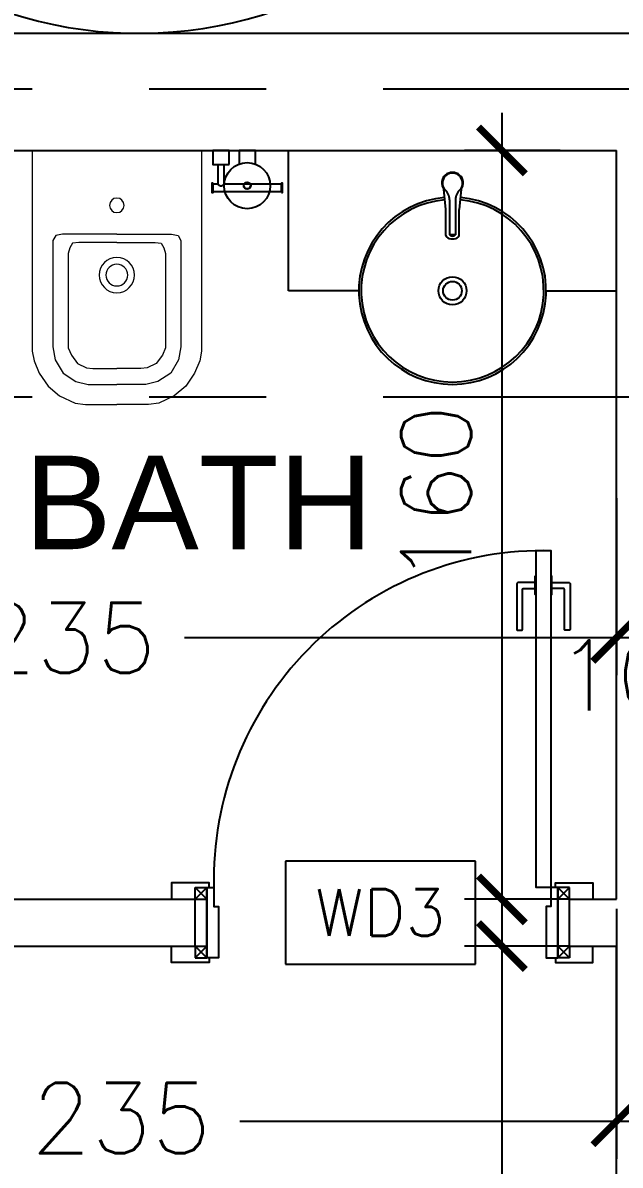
# Model space of a CAD drawing. Header units: centimetres. Extents: x -2093 to 2270, y -504 to 3084.
# Drawn here: x -1646.8 to -1519.2, y 2466.2 to 2710.2 of the extents above; entities that cross this region are included whole.
import ezdxf

# ---------------------------------------------------------------- set-up
doc = ezdxf.new("R2010")
doc.units = ezdxf.units.CM
doc.header["$LTSCALE"] = 100
doc.header["$MEASUREMENT"] = 0
doc.linetypes.add('GRID$0$GRID$0$XREF GRID$0$GRIDS$0$CENTER', pattern=[2, 1.25, -0.25, 0.25, -0.25])
for name, color, linetype in [('BATH FIXTURES', 85, 'Continuous'), ('COUNTERS', 85, 'Continuous'), ('DIM IN', 1, 'Continuous'), ('DOOR', 1, 'Continuous'), ('GRID$0$XREF GRID', 11, 'GRID$0$GRID$0$XREF GRID$0$GRIDS$0$CENTER'), ('STAIR', 4, 'Continuous'), ('TEXT', 3, 'Continuous'), ('TEXT-SCHED', 3, 'Continuous'), ('WALL-01', 7, 'Continuous')]:
    doc.layers.add(name, color=color, linetype=linetype)
doc.styles.add('22', font='romans.shx')
doc.styles.add('A0-01 GROUND FLOOR PLAN - For Entry modification$0$ROMANS', font='romans')
doc.styles.add('ART-PS-1', font='arial.ttf', dxfattribs={"height": 20})
doc.dimstyles.new('100', dxfattribs={"dimtxt": 15, "dimasz": 10, "dimexe": 8, "dimexo": 12, "dimgap": 6, "dimtad": 1, "dimdec": 0, "dimzin": 0, "dimdsep": 46, "dimtxsty": '22', "dimblk": 'ARCHTICK', "dimcen": 30, "dimdle": 8, "dimclrd": 1, "dimclre": 1, "dimclrt": 2, "dimadec": 0, "dimazin": 0, "dimtfac": 1, "dimtdec": 0, "dimtmove": 2, "dimatfit": 3, "dimldrblk": 'OBLIQUE', "dimfxl": 100, "dimtolj": 1, "dimtzin": 0, "dimarcsym": 0})
doc.dimstyles.new('A0-01 GROUND FLOOR PLAN - For Entry modification$0$text', dxfattribs={"dimtxt": 18, "dimasz": 10, "dimexe": 10, "dimexo": 10, "dimgap": -6, "dimtad": 1, "dimtih": 1, "dimtoh": 1, "dimdec": 0, "dimdsep": 46, "dimtxsty": 'A0-01 GROUND FLOOR PLAN - For Entry modification$0$ROMANS', "dimblk1": 'A0-01 GROUND FLOOR PLAN - For Entry modification$0$_ARCHTICK', "dimblk2": 'A0-01 GROUND FLOOR PLAN - For Entry modification$0$_ARCHTICK', "dimsah": 1, "dimcen": 25, "dimdle": 10, "dimse1": 1, "dimse2": 1, "dimsd1": 1, "dimsd2": 1, "dimclrd": 1, "dimclre": 1, "dimclrt": 2, "dimadec": 0, "dimazin": 0, "dimtfac": 1, "dimtdec": 0, "dimtmove": 2, "dimatfit": 3, "dimldrblk": 'A0-01 GROUND FLOOR PLAN - For Entry modification$0$_ARCHTICK', "dimfxl": 1, "dimtolj": 1, "dimtzin": 0, "dimarcsym": 0})

# ---------------------------------------------------------------- blocks, each defined once
blk = doc.blocks.new('GRID')
at = {"layer": 'GRID$0$XREF GRID'}
for p, q in [((-1969.8, 2696.16), (-230.24, 2696.16)), ((-1969.8, 2630.32), (-230.24, 2630.32))]:
    blk.add_line(p, q, dxfattribs=at)
blk = doc.blocks.new('Bath_WashBasin_D-40_01')
for p, q in [((-1.4, -7.96), (-1.88, -3.63)), ((1.88, -3.63), (1.4, -7.96)), ((-0.65, -5.9), (-0.65, -13.37)), ((0.65, -5.9), (0.65, -13.37)), ((-1.4, -13.5), (-1.4, -7.96)), ((1.4, -13.5), (1.4, -7.96)), ((0.65, -13.37), (-0.65, -13.37))]:
    blk.add_line(p, q)
for radius in [3, 2]:
    blk.add_circle((0, -25.3), radius)
for centre, radius, start, end in [((0, -2.3), 2.3, 324.6388, 215.3612), ((0, -2.3), 2.15, 320.9725, 219.0275), ((-3.61, -5.89), 2.96, 359.8082, 49.0473), ((3.61, -5.89), 2.96, 130.9527, 180.1918), ((0, -25.3), 20, 94.8311, 85.1689), ((0, -25.3), 19.5, 94.7941, 85.2059), ((0, -12.55), 1.05, 231.7534, 308.2466)]:
    blk.add_arc(centre, radius, start, end)
blk.add_ellipse((0, -13.5), major_axis=(-1.4, 0), ratio=0.500001, start_param=6.283185, end_param=9.424778)
blk = doc.blocks.new('*D213')
at = {"layer": 'Defpoints', "color": 0, "transparency": 16777216}
blk.add_point((-1570.39, 2520.18), dxfattribs=at)
blk.add_point((-1570.39, 2520.18), dxfattribs=at)
blk.add_point((-1570.39, 2520.18), dxfattribs=at)
at = {"layer": 'TEXT-SCHED', "color": 1, "lineweight": -2, "transparency": 16777216}
for p, q in [((-1550.11, 2531.18), (-1590.68, 2531.18)), ((-1590.68, 2531.18), (-1590.68, 2509.18)), ((-1550.11, 2509.18), (-1550.11, 2531.18)), ((-1590.68, 2509.18), (-1550.11, 2509.18))]:
    blk.add_line(p, q, dxfattribs=at)
at = {"layer": 'TEXT-SCHED', "color": 2, "transparency": 16777216, "insert": (-1570.39, 2520.18), "char_height": 8, "width": 47.1429, "attachment_point": 5, "style": 'A0-01 GROUND FLOOR PLAN - For Entry modification$0$ROMANS'}
blk.add_mtext('\\A1;{\\H1.25x;WD3}', dxfattribs=at)
blk = doc.blocks.new('A0-01 GROUND FLOOR PLAN - For Entry modification$0$_ARCHTICK')
at = {"color": 0, "linetype": 'ByBlock', "const_width": 0.15}
blk.add_lwpolyline([(-0.5, -0.5), (0.5, 0.5)], dxfattribs=at)
blk = doc.blocks.new('_ARCHTICK')
at = {"color": 0, "linetype": 'ByBlock', "const_width": 0.15}
blk.add_lwpolyline([(-0.5, -0.5), (0.5, 0.5)], dxfattribs=at)
blk = doc.blocks.new('*D229')
at = {"layer": 'Defpoints', "color": 0, "transparency": 16777216}
for p in [(-1755, 2620.67), (-1520, 2620.67), (-1755, 2578.85)]:
    blk.add_point(p, dxfattribs=at)
at = {"layer": 'DIM IN', "color": 1, "lineweight": -2, "transparency": 16777216}
for p, q in [((-1755, 2608.67), (-1755, 2570.85)), ((-1520, 2608.67), (-1520, 2570.85)), ((-1763, 2578.85), (-1662.79, 2578.85)), ((-1512, 2578.85), (-1612.21, 2578.85))]:
    blk.add_line(p, q, dxfattribs=at)
at = {"layer": 'DIM IN', "color": 1, "lineweight": -2, "transparency": 16777216, "xscale": 10, "yscale": 10, "zscale": 10, "rotation": 180}
blk.add_blockref('_ARCHTICK', (-1755, 2578.85), dxfattribs=at)
at = {"layer": 'DIM IN', "color": 1, "lineweight": -2, "transparency": 16777216, "xscale": 10, "yscale": 10, "zscale": 10}
blk.add_blockref('_ARCHTICK', (-1520, 2578.85), dxfattribs=at)
at = {"layer": 'DIM IN', "color": 2, "transparency": 16777216, "insert": (-1637.5, 2578.85), "char_height": 15, "attachment_point": 5, "style": '22'}
blk.add_mtext('\\A1;235', dxfattribs=at)
blk = doc.blocks.new('_OBLIQUE')
at = {"color": 0, "linetype": 'ByBlock'}
blk.add_line((-0.5, -0.5), (0.5, 0.5), dxfattribs=at)
blk = doc.blocks.new('*D232')
at = {"layer": 'Defpoints', "color": 0, "transparency": 16777216}
for p in [(-1520, 2683), (-1544.44, 2523), (-1520, 2523)]:
    blk.add_point(p, dxfattribs=at)
at = {"layer": 'DIM IN', "color": 1, "lineweight": -2, "transparency": 16777216}
for p, q in [((-1544.44, 2691), (-1544.44, 2515)), ((-1532, 2683), (-1552.44, 2683)), ((-1532, 2523), (-1552.44, 2523))]:
    blk.add_line(p, q, dxfattribs=at)
at = {"layer": 'DIM IN', "color": 1, "lineweight": -2, "transparency": 16777216, "xscale": 10, "yscale": 10, "zscale": 10}
for p, rotation in [((-1544.44, 2683), 90), ((-1544.44, 2523), 270)]:
    blk.add_blockref('_ARCHTICK', p, dxfattribs=dict(at, rotation=rotation))
at = {"layer": 'DIM IN', "color": 2, "transparency": 16777216, "insert": (-1558.49, 2609.48), "char_height": 15, "attachment_point": 5, "rotation": 90, "style": '22'}
blk.add_mtext('\\A1;160', dxfattribs=at)
blk = doc.blocks.new('*D233')
at = {"layer": 'Defpoints', "color": 0, "transparency": 16777216}
for p in [(-1520, 2513), (-1544.44, 2278), (-1520, 2278)]:
    blk.add_point(p, dxfattribs=at)
at = {"layer": 'DIM IN', "color": 1, "lineweight": -2, "transparency": 16777216}
for p, q in [((-1544.44, 2521), (-1544.44, 2270)), ((-1532, 2513), (-1552.44, 2513)), ((-1532, 2278), (-1552.44, 2278))]:
    blk.add_line(p, q, dxfattribs=at)
at = {"layer": 'DIM IN', "color": 1, "lineweight": -2, "transparency": 16777216, "xscale": 10, "yscale": 10, "zscale": 10}
for p, rotation in [((-1544.44, 2513), 90), ((-1544.44, 2278), 270)]:
    blk.add_blockref('_ARCHTICK', p, dxfattribs=dict(at, rotation=rotation))
at = {"layer": 'DIM IN', "color": 2, "transparency": 16777216, "insert": (-1557.94, 2395.5), "char_height": 15, "attachment_point": 5, "rotation": 90, "style": '22'}
blk.add_mtext('\\A1;235', dxfattribs=at)
blk = doc.blocks.new('*D235')
at = {"layer": 'Defpoints', "color": 0, "transparency": 16777216}
for p in [(-1520, 2533), (-1755, 2513), (-1755, 2475.57)]:
    blk.add_point(p, dxfattribs=at)
at = {"layer": 'DIM IN', "color": 1, "lineweight": -2, "transparency": 16777216}
for p, q in [((-1520, 2521), (-1520, 2467.57)), ((-1755, 2501), (-1755, 2467.57)), ((-1763, 2475.57), (-1651, 2475.57)), ((-1512, 2475.57), (-1600.43, 2475.57))]:
    blk.add_line(p, q, dxfattribs=at)
at = {"layer": 'DIM IN', "color": 1, "lineweight": -2, "transparency": 16777216, "xscale": 10, "yscale": 10, "zscale": 10, "rotation": 180}
blk.add_blockref('_ARCHTICK', (-1755, 2475.57), dxfattribs=at)
at = {"layer": 'DIM IN', "color": 1, "lineweight": -2, "transparency": 16777216, "xscale": 10, "yscale": 10, "zscale": 10}
blk.add_blockref('_ARCHTICK', (-1520, 2475.57), dxfattribs=at)
at = {"layer": 'DIM IN', "color": 2, "transparency": 16777216, "insert": (-1625.72, 2476.26), "char_height": 15, "attachment_point": 5, "style": '22'}
blk.add_mtext('\\A1;235', dxfattribs=at)
blk = doc.blocks.new('*D351')
at = {"layer": 'Defpoints', "color": 0, "transparency": 16777216}
for p in [(-1520, 2578.85), (-1520, 2578.85), (-1510, 2578.85)]:
    blk.add_point(p, dxfattribs=at)
at = {"layer": 'DIM IN', "color": 1, "lineweight": -2, "transparency": 16777216}
for p, q in [((-1520, 2590.85), (-1520, 2586.85)), ((-1510, 2590.85), (-1510, 2586.85)), ((-1520, 2578.85), (-1530, 2578.85)), ((-1510, 2578.85), (-1520, 2578.85)), ((-1510, 2578.85), (-1500, 2578.85))]:
    blk.add_line(p, q, dxfattribs=at)
at = {"layer": 'DIM IN', "color": 1, "lineweight": -2, "transparency": 16777216, "xscale": 10, "yscale": 10, "zscale": 10}
blk.add_blockref('_ARCHTICK', (-1520, 2578.85), dxfattribs=at)
at = {"layer": 'DIM IN', "color": 1, "lineweight": -2, "transparency": 16777216, "xscale": 10, "yscale": 10, "zscale": 10, "rotation": 180}
blk.add_blockref('_ARCHTICK', (-1510, 2578.85), dxfattribs=at)
at = {"layer": 'DIM IN', "color": 2, "transparency": 16777216, "insert": (-1520, 2570.85), "char_height": 15, "attachment_point": 5, "style": '22'}
blk.add_mtext('\\A1;10', dxfattribs=at)
blk = doc.blocks.new('BID2')
at = {"layer": 'BATH FIXTURES', "lineweight": 18}
for points in [[(18.07, 0), (0, 0), (0, -42.87), (0.38, -44.94), (1.44, -47.63), (3.36, -50.37), (5.82, -52.44), (9.13, -53.98), (11.34, -54.31), (18.07, -54.31)], [(18.07, 0), (36.1, 0), (36.1, -42.87), (35.76, -44.94), (34.65, -47.63), (32.78, -50.37), (30.28, -52.44), (27.01, -53.98), (24.8, -54.31), (18.07, -54.31)], [(18.07, -17.93), (6.44, -17.93), (5, -18.22), (4.37, -19.23), (4.37, -41.96), (4.9, -44.75), (6.58, -47.63), (9.28, -49.41), (11.92, -49.99), (18.07, -49.99)], [(18.07, -17.93), (29.7, -17.93), (31.15, -18.22), (31.72, -19.23), (31.72, -41.96), (31.24, -44.75), (29.56, -47.63), (26.82, -49.41), (24.22, -49.99), (18.07, -49.99)], [(18.07, -19.66), (9.9, -19.66), (8.6, -19.8), (8.03, -20.81), (7.69, -22.01), (7.69, -42.2), (8.36, -43.74), (9.66, -45.56), (11.58, -46.43), (12.93, -46.62), (18.07, -46.62)], [(18.07, -19.66), (26.24, -19.66), (27.49, -19.8), (28.12, -20.81), (28.45, -22.01), (28.45, -42.2), (27.78, -43.74), (26.48, -45.56), (24.56, -46.43), (23.17, -46.62), (18.07, -46.62)]]:
    blk.add_lwpolyline(points, dxfattribs=at)
for points in [[(16.49, -11.75), (16.49, -10.89), (17.19, -10.19), (18.05, -10.19), (18.91, -10.19), (19.61, -10.89), (19.61, -11.75), (19.61, -12.61), (18.91, -13.31), (18.05, -13.31), (17.19, -13.31), (16.49, -12.61), (16.49, -11.75)], [(14.28, -26.65), (14.28, -24.57), (15.96, -22.88), (18.05, -22.88), (20.13, -22.88), (21.82, -24.57), (21.82, -26.65), (21.82, -28.74), (20.13, -30.42), (18.05, -30.42), (15.96, -30.42), (14.28, -28.74), (14.28, -26.65)], [(15.72, -26.65), (15.72, -25.36), (16.76, -24.32), (18.05, -24.32), (19.34, -24.32), (20.38, -25.36), (20.38, -26.65), (20.38, -27.94), (19.34, -28.98), (18.05, -28.98), (16.76, -28.98), (15.72, -27.94), (15.72, -26.65)]]:
    blk.add_open_spline(points, degree=3, knots=[0, 0, 0, 0, 1, 1, 1, 2, 2, 2, 3, 3, 3, 4, 4, 4, 4], dxfattribs=at)
blk = doc.blocks.new('A$C9e603a0f')
at = {"layer": 'BATH FIXTURES'}
for p, q in [((5.8, 2.95), (5.8, 0)), ((9.3, 0), (9.3, 2.95)), ((5.8, 0), (9.3, 0))]:
    blk.add_line(p, q, dxfattribs=at)
for points in [[(0.25, 9), (0, 9), (0, 7), (0.25, 7)], [(14.85, 7), (15.1, 7), (15.1, 9), (14.85, 9)], [(11.4, 3), (11.4, 0), (14.9, 0), (14.9, 3)]]:
    blk.add_lwpolyline(points, close=True, dxfattribs=at)
for points in [[(14.85, 8.8), (0.25, 8.8), (0.25, 7.2), (12.45, 7.2), (12.45, 3)], [(13.85, 3), (13.85, 7.2), (14.85, 7.2)]]:
    blk.add_lwpolyline(points, dxfattribs=at)
for radius in [4.93, 0.75, 0.7]:
    blk.add_circle((7.55, 7.55), radius, dxfattribs=at)
blk.add_open_spline([(13.85, 7.2), (13.85, 7.2), (13.85, 7.2), (13.85, 7.2), (13.83, 7.22), (13.75, 7.28), (13.7, 7.33), (13.57, 7.43), (13.5, 7.48), (13.34, 7.57), (13.25, 7.61), (13.05, 7.61), (12.96, 7.57), (12.79, 7.48), (12.72, 7.43), (12.6, 7.33), (12.55, 7.28), (12.47, 7.22), (12.45, 7.2), (12.45, 7.2)], degree=3, knots=[0, 0, 0, 0, 0.000914, 0.000914, 0.1258, 0.1258, 0.250685, 0.250685, 0.375571, 0.375571, 0.500457, 0.500457, 0.625343, 0.625343, 0.750228, 0.750228, 0.875114, 0.875114, 1, 1, 1, 1], dxfattribs=at)
blk = doc.blocks.new('DOOR 25CM')
at = {"layer": 'DOOR'}
blk.add_lwpolyline([(-4739.05, 1353.5), (-4735.05, 1353.5), (-4735.05, 1261.5), (-4739.05, 1261.5)], close=True, dxfattribs=at)
for points in [[(-4739.35, 1344.8), (-4743.85, 1344.8, 0.414214), (-4744.35, 1344.3), (-4744.35, 1332, 0.414214), (-4744.15, 1331.8), (-4742.95, 1331.8, 0.414214), (-4742.75, 1332), (-4742.75, 1343, -0.414214), (-4742.55, 1343.2), (-4739.35, 1343.2)], [(-4734.75, 1344.8), (-4730.26, 1344.8, -0.414214), (-4729.76, 1344.3), (-4729.76, 1332, -0.414214), (-4729.96, 1331.8), (-4731.16, 1331.8, -0.414214), (-4731.36, 1332), (-4731.36, 1343, 0.414214), (-4731.56, 1343.2), (-4734.75, 1343.2)]]:
    blk.add_lwpolyline(points, format="xyb", dxfattribs=at)
for points in [[(-4739.05, 1341.5), (-4739.35, 1341.5), (-4739.35, 1346.5), (-4739.05, 1346.5)], [(-4735.05, 1341.5), (-4734.75, 1341.5), (-4734.75, 1346.5), (-4735.05, 1346.5)]]:
    blk.add_lwpolyline(points, dxfattribs=at)
blk.add_arc((-4737.11, 1263.56), 89.94, 89.9604, 181.3128, dxfattribs=at)
blk = doc.blocks.new('70-100')
at = {"layer": 'DOOR', "linetype": 'Continuous'}
for p, q in [((-5, 12.5), (-5, 10)), ((84.98, 12.5), (84.98, 10)), ((-5, -2.5), (-5, 0)), ((84.98, -2.5), (84.98, 0)), ((2.5, -2.5), (2.5, 0)), ((77.48, -2.5), (77.48, 0))]:
    blk.add_line(p, q, dxfattribs=at)
at = {"layer": 'DOOR'}
for p, q in [((0, 12.5), (2.5, 12.5)), ((0, 10), (0, 12.5)), ((2.5, 12.5), (0, 10)), ((2.5, 10), (0, 12.5)), ((79.98, 12.5), (77.48, 12.5)), ((77.48, 12.5), (79.98, 10)), ((77.48, 10), (79.98, 12.5)), ((79.98, 10), (79.98, 12.5)), ((0, 10), (2.5, 10)), ((79.98, 10), (77.48, 10)), ((2.5, -2.5), (0, 0)), ((77.48, -2.5), (79.98, 0)), ((0, 0), (0, -2.5)), ((2.5, 0), (0, -2.5)), ((0, 0), (2.5, 0)), ((77.48, 0), (79.98, -2.5)), ((79.98, 0), (77.48, 0)), ((79.98, 0), (79.98, -2.5)), ((0, -2.5), (2.5, -2.5)), ((79.98, -2.5), (77.48, -2.5))]:
    blk.add_line(p, q, dxfattribs=at)
for points in [[(3, 12.5), (3, 13.5), (-5, 13.5), (-5, 12.5)], [(2.5, 12.5), (2.5, -2.5)], [(2.5, 12.5), (4, 12.5), (4, 8.5), (5, 8.5), (5, -2.5), (2.5, -2.5), (2.5, 12.5)], [(77.48, 12.5), (75.98, 12.5), (75.98, 8.5), (74.98, 8.5), (74.98, -2.5), (77.48, -2.5), (77.48, 12.5)], [(76.98, 12.5), (76.98, 13.5), (84.98, 13.5), (84.98, 12.5)], [(77.48, 12.5), (77.48, -2.5)], [(3, -2.5), (3, -3.5), (-5, -3.5), (-5, -2.5)], [(76.98, -2.5), (76.98, -3.5), (84.98, -3.5), (84.98, -2.5)]]:
    blk.add_lwpolyline(points, dxfattribs=at)
at = {"layer": 'DOOR', "linetype": 'Continuous', "xscale": -0.7825568214834222, "yscale": 0.7825568214834222, "zscale": 0.7825568214834222}
blk.add_blockref('DOOR 25CM', (-3701.45, -974.7), dxfattribs=at)

msp = doc.modelspace()

# ---------------------------------------------------------------- linework, layer by layer
at = {"layer": 'COUNTERS'}
for p, q in [((-1590, 2653), (-1590, 2683)), ((-1575, 2653), (-1590, 2653)), ((-1535, 2653), (-1520, 2653))]:
    msp.add_line(p, q, dxfattribs=at)
at = {"layer": 'STAIR'}
msp.add_arc((-1621.94, 2798), 90, 243.6296, 82.0015, dxfattribs=at)
at = {"layer": 'WALL-01'}
for p, q in [((-1780, 2708), (-1460, 2708)), ((-1755, 2683), (-1520, 2683)), ((-1520, 2523), (-1520, 2683)), ((-1755, 2523), (-1609.98, 2523)), ((-1609.98, 2513), (-1609.98, 2523)), ((-1530, 2513), (-1530, 2523)), ((-1530, 2523), (-1520, 2523)), ((-1755, 2513), (-1609.98, 2513)), ((-1530, 2513), (-1520, 2513)), ((-1520, 2278), (-1520, 2513))]:
    msp.add_line(p, q, dxfattribs=at)

# ---------------------------------------------------------------- block references
at = {"layer": 'BATH FIXTURES'}
for name, p in [('BID2', (-1644.74, 2683)), ('Bath_WashBasin_D-40_01', (-1555, 2678.3))]:
    msp.add_blockref(name, p, dxfattribs=at)
at = {"layer": 'BATH FIXTURES', "rotation": 180}
msp.add_blockref('A$C9e603a0f', (-1591.29, 2683), dxfattribs=at)
at = {"layer": 'DOOR', "xscale": -1}
msp.add_blockref('70-100', (-1530, 2513), dxfattribs=at)
at = {"layer": 'WALL-01'}
msp.add_blockref('GRID', (0, 0), dxfattribs=at)

# ---------------------------------------------------------------- texts
at = {"layer": 'TEXT', "style": 'ART-PS-1'}
msp.add_text('BATH', height=20, dxfattribs=at).set_placement((-1646.46, 2597.79))

# ---------------------------------------------------------------- dimensions: what is measured, and where the dimension line sits
at = {"layer": 'DIM IN'}
dim = msp.add_linear_dim(base=(-1544.44, 2523), p1=(-1520, 2683), p2=(-1520, 2523), angle=90, dimstyle='100', override={"dimfxl": 0.075}, dxfattribs=at)
dim.commit()
dim.dimension.update_dxf_attribs({"geometry": '*D232', "text_midpoint": (-1558.49, 2609.48), "dimtype": 160})
for base, p1, p2, picture, middle in [((-1755, 2578.85), (-1520, 2620.67), (-1755, 2620.67), '*D229', (-1637.5, 2578.85)), ((-1520, 2578.85), (-1510, 2578.85), (-1520, 2578.85), '*D351', (-1520, 2570.85)), ((-1755, 2475.57), (-1520, 2533), (-1755, 2513), '*D235', (-1625.72, 2476.26))]:
    dim = msp.add_linear_dim(base=base, p1=p1, p2=p2, dimstyle='100', override={"dimfxl": 0.075}, dxfattribs=at)
    dim.commit()
    dim.dimension.update_dxf_attribs({"geometry": picture, "text_midpoint": middle, "dimtype": 160})
dim = msp.add_linear_dim(base=(-1544.44, 2278), p1=(-1520, 2513), p2=(-1520, 2278), angle=90, dimstyle='100', override={"dimfxl": 0.075}, dxfattribs=at)
dim.commit()
dim.dimension.update_dxf_attribs({"geometry": '*D233', "text_midpoint": (-1557.94, 2395.5)})
at = {"layer": 'TEXT-SCHED'}
dim = msp.add_linear_dim(base=(-1570.39, 2520.18), p1=(-1570.39, 2520.18), p2=(-1570.39, 2520.18), text='{\\H1.25x;WD3}', dimstyle='A0-01 GROUND FLOOR PLAN - For Entry modification$0$text', override={"dimtxt": 8, "dimgap": -6, "dimclrt": 2}, dxfattribs=at)
dim.commit()
dim.dimension.update_dxf_attribs({"geometry": '*D213', "text_midpoint": (-1570.39, 2520.18), "dimtype": 160})

doc.saveas('drawing.dxf')
